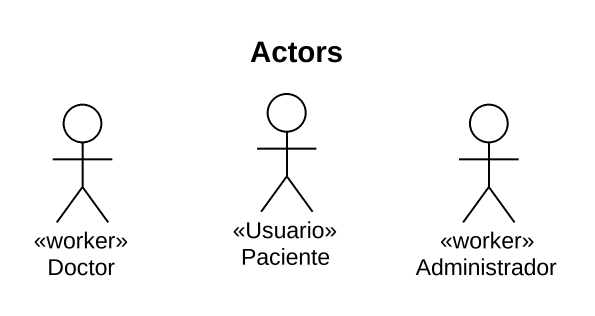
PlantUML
@startuml
title Actors
actor Doctor <<worker>>
actor Paciente <<Usuario>>
actor Administrador <<worker>>
@enduml
